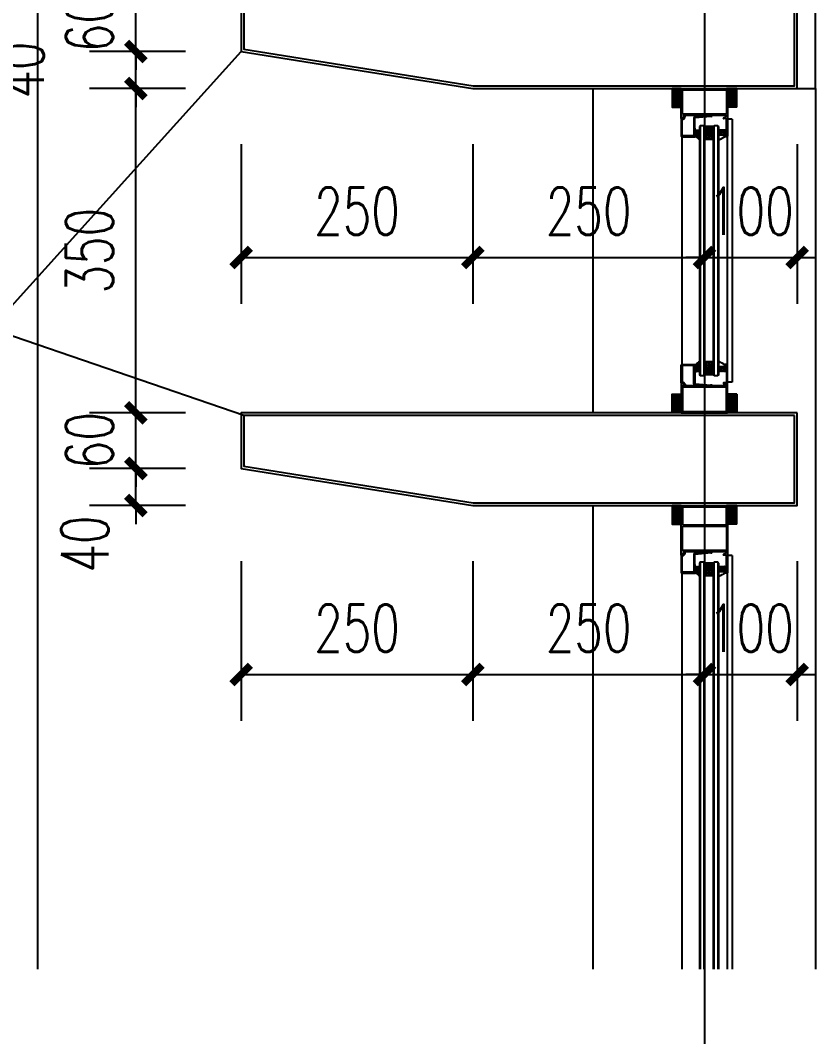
# Model space of a CAD drawing. Extents: x 447078 to 1776277, y 243534 to 519428.
# Drawn here: x 527023 to 527882, y 304400 to 305497 of the extents above; entities that cross this region are included whole.
import ezdxf

# ---------------------------------------------------------------- set-up
doc = ezdxf.new("R2010")
doc.units = 0
doc.header["$LTSCALE"] = 1000
doc.header["$MEASUREMENT"] = 0
doc.linetypes.add('DOTE', pattern=[2.42, 2, -0.2, 0.02, -0.2])
doc.layers.get('Defpoints').update_dxf_attribs({"color": 2, "lineweight": 15})
for name, color, linetype in [('A-GLAZ-MULL', 252, 'Continuous'), ('A-SURF', 6, 'Continuous'), ('DOTE', 10, 'DOTE'), ('G-0-XREF', 2, 'Continuous'), ('G-GRID-DIMS', 123, 'Continuous'), ('PUB_DIM', 3, 'Continuous'), ('节点大样$0$ANNO-TEXT', 33, 'Continuous'), ('节点大样$0$ELEV-THIN', 252, 'Continuous')]:
    doc.layers.add(name, color=color, linetype=linetype)
doc.styles.add('_TCH_DIM_T3', font='SIMPLEX', dxfattribs={"width": 0.705882, "bigfont": 'GBCBIG'})
doc.dimstyles.new('_TCH_ARCH&&20', dxfattribs={"dimtxt": 51, "dimasz": 20, "dimexe": 50, "dimexo": 60, "dimgap": 24.5, "dimtad": 1, "dimdec": 0, "dimzin": 0, "dimdsep": 46, "dimtxsty": '_TCH_DIM_T3', "dimblk": 'ARCHTICK', "dimcen": 0.09, "dimclrt": 7, "dimazin": 2, "dimtfac": 1, "dimtdec": 0, "dimtix": 1, "dimtmove": 2, "dimatfit": 3, "dimfxl": 1, "dimtolj": 1, "dimtzin": 0, "dimarcsym": 0})
pattern_1 = [(45, (-667422.5529, -274043.3578), (0.7954951288, -0.7954951288), []), (315, (-667422.5529, -274043.3578), (-0.7954951288, -0.7954951288), [])]
pattern_2 = [(45, (-667422.5529, -274493.3578), (0.7954951288, -0.7954951288), []), (315, (-667422.5529, -274493.3578), (-0.7954951288, -0.7954951288), [])]

# ---------------------------------------------------------------- blocks, each defined once
blk = doc.blocks.new('_ArchTick')
at = {"color": 0, "linetype": 'ByBlock', "const_width": 0.4}
blk.add_lwpolyline([(-0.5, -0.5), (0.5, 0.5)], dxfattribs=at)
blk = doc.blocks.new('*D5076')
at = {"layer": 'Defpoints', "color": 0}
for p in [(527147.8, 305423.6), (527261.5, 305423.6), (527261.5, 305073.6)]:
    blk.add_point(p, dxfattribs=at)
at = {"layer": 'PUB_DIM', "color": 0, "lineweight": -2}
for p, q in [((527201.5, 305423.6), (527097.8, 305423.6)), ((527147.8, 305073.6), (527147.8, 305423.6)), ((527201.5, 305073.6), (527097.8, 305073.6))]:
    blk.add_line(p, q, dxfattribs=at)
at = {"layer": 'PUB_DIM', "color": 0, "lineweight": -2, "xscale": 20, "yscale": 20, "zscale": 20}
for p, rotation in [((527147.8, 305423.6), 90), ((527147.8, 305073.6), 270)]:
    blk.add_blockref('_ArchTick', p, dxfattribs=dict(at, rotation=rotation))
at = {"layer": 'PUB_DIM', "color": 7, "insert": (527097.8, 305248.6), "char_height": 51, "attachment_point": 5, "rotation": 90, "style": '_TCH_DIM_T3'}
blk.add_mtext('\\A1;350', dxfattribs=at)
blk = doc.blocks.new('*D5077')
at = {"layer": 'Defpoints', "color": 0}
for p in [(527147.8, 305463.6), (527261.5, 305463.6), (527261.5, 305423.6)]:
    blk.add_point(p, dxfattribs=at)
at = {"layer": 'PUB_DIM', "color": 0, "lineweight": -2}
for p, q in [((527147.8, 305463.6), (527147.8, 305483.6)), ((527201.5, 305463.6), (527097.8, 305463.6)), ((527147.8, 305423.6), (527147.8, 305463.6)), ((527201.5, 305423.6), (527097.8, 305423.6)), ((527147.8, 305423.6), (527147.8, 305403.6))]:
    blk.add_line(p, q, dxfattribs=at)
at = {"layer": 'PUB_DIM', "color": 0, "lineweight": -2, "xscale": 20, "yscale": 20, "zscale": 20}
for p, rotation in [((527147.8, 305463.6), 270), ((527147.8, 305423.6), 90)]:
    blk.add_blockref('_ArchTick', p, dxfattribs=dict(at, rotation=rotation))
at = {"layer": 'PUB_DIM', "color": 7, "insert": (527022.8, 305443.6), "char_height": 51, "attachment_point": 5, "rotation": 90, "style": '_TCH_DIM_T3'}
blk.add_mtext('\\A1;40', dxfattribs=at)
blk = doc.blocks.new('*D5078')
at = {"layer": 'Defpoints', "color": 0}
for p in [(527147.8, 305523.6), (527261.5, 305523.6), (527261.5, 305463.6)]:
    blk.add_point(p, dxfattribs=at)
at = {"layer": 'PUB_DIM', "color": 0, "lineweight": -2}
for p, q in [((527147.8, 305523.6), (527147.8, 305543.6)), ((527201.5, 305523.6), (527097.8, 305523.6)), ((527147.8, 305463.6), (527147.8, 305523.6)), ((527201.5, 305463.6), (527097.8, 305463.6)), ((527147.8, 305463.6), (527147.8, 305443.6))]:
    blk.add_line(p, q, dxfattribs=at)
at = {"layer": 'PUB_DIM', "color": 0, "lineweight": -2, "xscale": 20, "yscale": 20, "zscale": 20}
for p, rotation in [((527147.8, 305523.6), 270), ((527147.8, 305463.6), 90)]:
    blk.add_blockref('_ArchTick', p, dxfattribs=dict(at, rotation=rotation))
at = {"layer": 'PUB_DIM', "color": 7, "insert": (527097.8, 305493.6), "char_height": 51, "attachment_point": 5, "rotation": 90, "style": '_TCH_DIM_T3'}
blk.add_mtext('\\A1;60', dxfattribs=at)
blk = doc.blocks.new('*D5080')
at = {"layer": 'Defpoints', "color": 0}
for p in [(527761.5, 305423.6), (527861.5, 305423.6), (527861.5, 305241.2)]:
    blk.add_point(p, dxfattribs=at)
at = {"layer": 'PUB_DIM', "color": 0, "lineweight": -2}
for p, q in [((527761.5, 305363.6), (527761.5, 305191.2)), ((527861.5, 305363.6), (527861.5, 305191.2)), ((527761.5, 305241.2), (527741.5, 305241.2)), ((527761.5, 305241.2), (527861.5, 305241.2)), ((527861.5, 305241.2), (527881.5, 305241.2))]:
    blk.add_line(p, q, dxfattribs=at)
at = {"layer": 'PUB_DIM', "color": 0, "lineweight": -2, "xscale": 20, "yscale": 20, "zscale": 20}
blk.add_blockref('_ArchTick', (527761.5, 305241.2), dxfattribs=at)
at = {"layer": 'PUB_DIM', "color": 0, "lineweight": -2, "xscale": 20, "yscale": 20, "zscale": 20, "rotation": 180}
blk.add_blockref('_ArchTick', (527861.5, 305241.2), dxfattribs=at)
at = {"layer": 'PUB_DIM', "color": 7, "insert": (527811.5, 305291.2), "char_height": 51, "attachment_point": 5, "style": '_TCH_DIM_T3'}
blk.add_mtext('\\A1;100', dxfattribs=at)
blk = doc.blocks.new('*D5081')
at = {"layer": 'Defpoints', "color": 0}
for p in [(527511.5, 305423.6), (527761.5, 305423.6), (527761.5, 305241.2)]:
    blk.add_point(p, dxfattribs=at)
at = {"layer": 'PUB_DIM', "color": 0, "lineweight": -2}
for p, q in [((527511.5, 305363.6), (527511.5, 305191.2)), ((527761.5, 305363.6), (527761.5, 305191.2)), ((527511.5, 305241.2), (527761.5, 305241.2))]:
    blk.add_line(p, q, dxfattribs=at)
at = {"layer": 'PUB_DIM', "color": 0, "lineweight": -2, "xscale": 20, "yscale": 20, "zscale": 20, "rotation": 180}
blk.add_blockref('_ArchTick', (527511.5, 305241.2), dxfattribs=at)
at = {"layer": 'PUB_DIM', "color": 0, "lineweight": -2, "xscale": 20, "yscale": 20, "zscale": 20}
blk.add_blockref('_ArchTick', (527761.5, 305241.2), dxfattribs=at)
at = {"layer": 'PUB_DIM', "color": 7, "insert": (527636.5, 305291.2), "char_height": 51, "attachment_point": 5, "style": '_TCH_DIM_T3'}
blk.add_mtext('\\A1;250', dxfattribs=at)
blk = doc.blocks.new('*D5082')
at = {"layer": 'Defpoints', "color": 0}
for p in [(527261.5, 305423.6), (527511.5, 305423.6), (527511.5, 305241.2)]:
    blk.add_point(p, dxfattribs=at)
at = {"layer": 'PUB_DIM', "color": 0, "lineweight": -2}
for p, q in [((527261.5, 305363.6), (527261.5, 305191.2)), ((527511.5, 305363.6), (527511.5, 305191.2)), ((527261.5, 305241.2), (527511.5, 305241.2))]:
    blk.add_line(p, q, dxfattribs=at)
at = {"layer": 'PUB_DIM', "color": 0, "lineweight": -2, "xscale": 20, "yscale": 20, "zscale": 20, "rotation": 180}
blk.add_blockref('_ArchTick', (527261.5, 305241.2), dxfattribs=at)
at = {"layer": 'PUB_DIM', "color": 0, "lineweight": -2, "xscale": 20, "yscale": 20, "zscale": 20}
blk.add_blockref('_ArchTick', (527511.5, 305241.2), dxfattribs=at)
at = {"layer": 'PUB_DIM', "color": 7, "insert": (527386.5, 305291.2), "char_height": 51, "attachment_point": 5, "style": '_TCH_DIM_T3'}
blk.add_mtext('\\A1;250', dxfattribs=at)
blk = doc.blocks.new('*D5083')
at = {"layer": 'Defpoints', "color": 0}
for p in [(527147.8, 305013.6), (527261.5, 305013.6), (527261.5, 304973.6)]:
    blk.add_point(p, dxfattribs=at)
at = {"layer": 'PUB_DIM', "color": 0, "lineweight": -2}
for p, q in [((527147.8, 305013.6), (527147.8, 305033.6)), ((527201.5, 305013.6), (527097.8, 305013.6)), ((527147.8, 304973.6), (527147.8, 305013.6)), ((527201.5, 304973.6), (527097.8, 304973.6)), ((527147.8, 304973.6), (527147.8, 304953.6))]:
    blk.add_line(p, q, dxfattribs=at)
at = {"layer": 'PUB_DIM', "color": 0, "lineweight": -2, "xscale": 20, "yscale": 20, "zscale": 20}
for p, rotation in [((527147.8, 305013.6), 270), ((527147.8, 304973.6), 90)]:
    blk.add_blockref('_ArchTick', p, dxfattribs=dict(at, rotation=rotation))
at = {"layer": 'PUB_DIM', "color": 7, "insert": (527092.8, 304932), "char_height": 51, "attachment_point": 5, "rotation": 90, "style": '_TCH_DIM_T3'}
blk.add_mtext('\\A1;40', dxfattribs=at)
blk = doc.blocks.new('*D5084')
at = {"layer": 'Defpoints', "color": 0}
for p in [(527147.8, 305073.6), (527261.5, 305073.6), (527261.5, 305013.6)]:
    blk.add_point(p, dxfattribs=at)
at = {"layer": 'PUB_DIM', "color": 0, "lineweight": -2}
for p, q in [((527147.8, 305073.6), (527147.8, 305093.6)), ((527201.5, 305073.6), (527097.8, 305073.6)), ((527147.8, 305013.6), (527147.8, 305073.6)), ((527201.5, 305013.6), (527097.8, 305013.6)), ((527147.8, 305013.6), (527147.8, 304993.6))]:
    blk.add_line(p, q, dxfattribs=at)
at = {"layer": 'PUB_DIM', "color": 0, "lineweight": -2, "xscale": 20, "yscale": 20, "zscale": 20}
for p, rotation in [((527147.8, 305073.6), 270), ((527147.8, 305013.6), 90)]:
    blk.add_blockref('_ArchTick', p, dxfattribs=dict(at, rotation=rotation))
at = {"layer": 'PUB_DIM', "color": 7, "insert": (527097.8, 305043.6), "char_height": 51, "attachment_point": 5, "rotation": 90, "style": '_TCH_DIM_T3'}
blk.add_mtext('\\A1;60', dxfattribs=at)
blk = doc.blocks.new('*D5085')
at = {"layer": 'Defpoints', "color": 0}
for p in [(527761.5, 304973.6), (527861.5, 304973.6), (527861.5, 304791.2)]:
    blk.add_point(p, dxfattribs=at)
at = {"layer": 'PUB_DIM', "color": 0, "lineweight": -2}
for p, q in [((527761.5, 304913.6), (527761.5, 304741.2)), ((527861.5, 304913.6), (527861.5, 304741.2)), ((527761.5, 304791.2), (527741.5, 304791.2)), ((527761.5, 304791.2), (527861.5, 304791.2)), ((527861.5, 304791.2), (527881.5, 304791.2))]:
    blk.add_line(p, q, dxfattribs=at)
at = {"layer": 'PUB_DIM', "color": 0, "lineweight": -2, "xscale": 20, "yscale": 20, "zscale": 20}
blk.add_blockref('_ArchTick', (527761.5, 304791.2), dxfattribs=at)
at = {"layer": 'PUB_DIM', "color": 0, "lineweight": -2, "xscale": 20, "yscale": 20, "zscale": 20, "rotation": 180}
blk.add_blockref('_ArchTick', (527861.5, 304791.2), dxfattribs=at)
at = {"layer": 'PUB_DIM', "color": 7, "insert": (527811.5, 304841.2), "char_height": 51, "attachment_point": 5, "style": '_TCH_DIM_T3'}
blk.add_mtext('\\A1;100', dxfattribs=at)
blk = doc.blocks.new('*D5086')
at = {"layer": 'Defpoints', "color": 0}
for p in [(527511.5, 304973.6), (527761.5, 304973.6), (527761.5, 304791.2)]:
    blk.add_point(p, dxfattribs=at)
at = {"layer": 'PUB_DIM', "color": 0, "lineweight": -2}
for p, q in [((527511.5, 304913.6), (527511.5, 304741.2)), ((527761.5, 304913.6), (527761.5, 304741.2)), ((527511.5, 304791.2), (527761.5, 304791.2))]:
    blk.add_line(p, q, dxfattribs=at)
at = {"layer": 'PUB_DIM', "color": 0, "lineweight": -2, "xscale": 20, "yscale": 20, "zscale": 20, "rotation": 180}
blk.add_blockref('_ArchTick', (527511.5, 304791.2), dxfattribs=at)
at = {"layer": 'PUB_DIM', "color": 0, "lineweight": -2, "xscale": 20, "yscale": 20, "zscale": 20}
blk.add_blockref('_ArchTick', (527761.5, 304791.2), dxfattribs=at)
at = {"layer": 'PUB_DIM', "color": 7, "insert": (527636.5, 304841.2), "char_height": 51, "attachment_point": 5, "style": '_TCH_DIM_T3'}
blk.add_mtext('\\A1;250', dxfattribs=at)
blk = doc.blocks.new('*D5087')
at = {"layer": 'Defpoints', "color": 0}
for p in [(527261.5, 304973.6), (527511.5, 304973.6), (527511.5, 304791.2)]:
    blk.add_point(p, dxfattribs=at)
at = {"layer": 'PUB_DIM', "color": 0, "lineweight": -2}
for p, q in [((527261.5, 304913.6), (527261.5, 304741.2)), ((527511.5, 304913.6), (527511.5, 304741.2)), ((527261.5, 304791.2), (527511.5, 304791.2))]:
    blk.add_line(p, q, dxfattribs=at)
at = {"layer": 'PUB_DIM', "color": 0, "lineweight": -2, "xscale": 20, "yscale": 20, "zscale": 20, "rotation": 180}
blk.add_blockref('_ArchTick', (527261.5, 304791.2), dxfattribs=at)
at = {"layer": 'PUB_DIM', "color": 0, "lineweight": -2, "xscale": 20, "yscale": 20, "zscale": 20}
blk.add_blockref('_ArchTick', (527511.5, 304791.2), dxfattribs=at)
at = {"layer": 'PUB_DIM', "color": 7, "insert": (527386.5, 304841.2), "char_height": 51, "attachment_point": 5, "style": '_TCH_DIM_T3'}
blk.add_mtext('\\A1;250', dxfattribs=at)

msp = doc.modelspace()

# ---------------------------------------------------------------- hatches: boundary and pattern name
at = {"layer": '节点大样$0$ELEV-THIN'}
h = msp.add_hatch(dxfattribs=at)
h.set_pattern_fill('ANSI37', color=256, scale=9, angle=90, style=0)
h.set_pattern_definition(pattern_1)
h.paths.add_polyline_path([(527736.5, 305423.6), (527726.5, 305423.6), (527726.5, 305403.6), (527736.5, 305403.6)])
h = msp.add_hatch(dxfattribs=at)
h.set_pattern_fill('ANSI37', color=256, scale=9, angle=90, style=0)
h.set_pattern_definition(pattern_1)
h.paths.add_polyline_path([(527786.5, 305423.6), (527786.5, 305403.6), (527796.5, 305403.6), (527796.5, 305423.6)])
h = msp.add_hatch(dxfattribs=at)
h.set_pattern_fill('HEX', color=256, scale=3, angle=-180, style=0)
h.set_pattern_definition([(180, (-786664.0585, -280266.34434), (-2e-16, -0.649519053), [0.375, -0.75]), (300, (-786664.0585, -280266.34434), (0.56250000014, 0.3247595265), [0.375, -0.75]), (240, (-786664.4335, -280266.34434), (0.56250000014, -0.3247595265), [0.375, -0.75])])
edge = h.paths.add_edge_path()
edge.add_line((527751.5, 305374), (527751.5, 305378))
edge.add_ellipse((527752, 305378), major_axis=(-0.354, 0.354), ratio=1, start_angle=-45, end_angle=45, ccw=False)
edge.add_line((527752, 305378.5), (527755.5, 305378.5))
edge.add_ellipse((527755.5, 305378), major_axis=(0.354, 0.354), ratio=1, start_angle=315, end_angle=405, ccw=False)
edge.add_line((527756, 305378), (527756, 305374))
edge.add_ellipse((527755.5, 305374), major_axis=(-0.354, 0.354), ratio=1, start_angle=135, end_angle=225, ccw=False)
edge.add_line((527755.5, 305373.5), (527752, 305373.5))
edge.add_ellipse((527752, 305374), major_axis=(0.354, 0.354), ratio=1, start_angle=135, end_angle=225, ccw=False)
h = msp.add_hatch(dxfattribs=at)
h.set_pattern_fill('ANSI37', color=256, scale=9, angle=90, style=0)
h.set_pattern_definition([(45, (-745480.4173, -280269.3443), (0.7954951288, -0.7954951288), []), (315, (-745480.4173, -280269.3443), (-0.7954951288, -0.7954951288), [])])
h.paths.add_polyline_path([(527762, 305375.9), (527762, 305382.5), (527771, 305382.5), (527771, 305375.9)])
h = msp.add_hatch(dxfattribs=at)
h.set_pattern_fill('HEX', color=256, scale=3, angle=-180, style=0)
h.set_pattern_definition([(360, (-745480.41734, -280269.34434), (-1e-17, -0.649519053), [0.375, -0.75]), (240, (-745480.41734, -280269.34434), (-0.56250000014, 0.3247595265), [0.375, -0.75]), (300, (-745480.04234, -280269.34434), (-0.56250000014, -0.3247595265), [0.375, -0.75])])
edge = h.paths.add_edge_path()
edge.add_ellipse((527770.5, 305369.2), major_axis=(-0.0707, 0.0707), ratio=1, start_angle=135, end_angle=225, ccw=False)
edge.add_line((527770.5, 305369.1), (527762.5, 305369.1))
edge.add_ellipse((527762.5, 305369.2), major_axis=(-0.0707, 0.0707), ratio=1, start_angle=45, end_angle=135, ccw=False)
edge.add_line((527762.4, 305369.2), (527762.4, 305375.4))
edge.add_ellipse((527762.5, 305375.4), major_axis=(-0.0707, 0.0707), ratio=1, start_angle=-45, end_angle=45, ccw=False)
edge.add_line((527762.5, 305375.5), (527770.5, 305375.5))
edge.add_ellipse((527770.5, 305375.4), major_axis=(0.0707, 0.0707), ratio=1, start_angle=315, end_angle=405, ccw=False)
edge.add_line((527770.6, 305375.4), (527770.6, 305369.2))
h = msp.add_hatch(dxfattribs=at)
h.set_pattern_fill('HEX', color=256, scale=3, angle=-180, style=0)
h.set_pattern_definition([(6e-14, (-751506.96665, -331264.01285), (2e-16, -0.649519053), [0.375, -0.75]), (240, (-751506.96665, -331264.01285), (-0.56250000014, 0.3247595265), [0.375, -0.75]), (300, (-751506.59165, -331264.01285), (-0.56250000014, -0.3247595265), [0.375, -0.75])])
edge = h.paths.add_edge_path()
edge.add_ellipse((527777.5, 305378), major_axis=(-0.354, 0.354), ratio=1, start_angle=-45, end_angle=45)
edge.add_line((527777, 305378), (527777, 305374))
edge.add_ellipse((527777.5, 305374), major_axis=(-0.354, 0.354), ratio=1, start_angle=45, end_angle=135)
edge.add_line((527777.5, 305373.5), (527783, 305373.5))
edge.add_line((527783, 305373.5), (527783, 305373.7))
edge.add_ellipse((527783.5, 305373.7), major_axis=(0.354, 0.354), ratio=1, start_angle=-45, end_angle=135, ccw=False)
edge.add_line((527784, 305373.7), (527784, 305373.5))
edge.add_line((527784, 305373.5), (527784.1, 305373.5))
edge.add_ellipse((527784.1, 305374), major_axis=(-0.354, 0.354), ratio=1, start_angle=135, end_angle=225)
edge.add_line((527784.6, 305374), (527784.6, 305377.8))
edge.add_line((527784.6, 305377.8), (527784, 305377.8))
edge.add_line((527784, 305377.8), (527784, 305377.1))
edge.add_ellipse((527783.5, 305377.1), major_axis=(-0.354, 0.354), ratio=1, start_angle=45, end_angle=225, ccw=False)
edge.add_line((527783, 305377.1), (527783, 305378.5))
edge.add_line((527783, 305378.5), (527777.5, 305378.5))
h = msp.add_hatch(dxfattribs=at)
h.set_pattern_fill('ANSI37', color=256, scale=9, angle=90, style=0)
h.set_pattern_definition([(135, (-786664.0585, -280266.3443), (-0.7954951288, -0.7954951288), []), (225, (-786664.0585, -280266.3443), (0.7954951288, -0.7954951288), [])])
edge = h.paths.add_edge_path()
edge.add_line((527751.5, 305372), (527751.5, 305373.8))
edge.add_ellipse((527751, 305373.8), major_axis=(0.354, 0.354), ratio=1, start_angle=315, end_angle=328.7542)
edge.add_line((527751.5, 305373.9), (527751.5, 305373.9))
edge.add_ellipse((527752, 305374), major_axis=(-0.354, 0.354), ratio=1, start_angle=58.7542, end_angle=135)
edge.add_line((527752, 305373.5), (527755.5, 305373.5))
edge.add_ellipse((527755.5, 305374), major_axis=(-0.354, 0.354), ratio=1, start_angle=135, end_angle=225)
edge.add_line((527756, 305374), (527756, 305372))
edge.add_line((527756, 305372), (527751.5, 305372))
edge = h.paths.add_edge_path()
edge.add_ellipse((527751, 305372), major_axis=(-0.354, 0.354), ratio=1, start_angle=135, end_angle=225)
edge.add_line((527751.5, 305372), (527751.5, 305372))
edge.add_line((527751.5, 305372), (527756, 305372))
edge.add_line((527756, 305372), (527756, 305368.1))
edge.add_ellipse((527749.8, 305364.3), major_axis=(-5.2, 5.2), ratio=1, start_angle=256.5566, end_angle=305.078)
h = msp.add_hatch(dxfattribs=at)
h.set_pattern_fill('ANSI37', color=256, scale=9, angle=90, style=0)
h.set_pattern_definition([(135, (-786664.0585, -280308.3443), (-0.7954951288, -0.7954951288), []), (225, (-786664.0585, -280308.3443), (0.7954951288, -0.7954951288), [])])
edge = h.paths.add_edge_path()
edge.add_line((527751.5, 305125.2), (527751.5, 305123.4))
edge.add_ellipse((527751, 305123.4), major_axis=(0.354, -0.354), ratio=1, start_angle=31.2458, end_angle=45, ccw=False)
edge.add_line((527751.5, 305123.3), (527751.5, 305123.3))
edge.add_ellipse((527752, 305123.2), major_axis=(-0.354, -0.354), ratio=1, start_angle=225, end_angle=301.2458, ccw=False)
edge.add_line((527752, 305123.7), (527755.5, 305123.7))
edge.add_ellipse((527755.5, 305123.2), major_axis=(-0.354, -0.354), ratio=1, start_angle=135, end_angle=225, ccw=False)
edge.add_line((527756, 305123.2), (527756, 305125.2))
edge.add_line((527756, 305125.2), (527751.5, 305125.2))
edge = h.paths.add_edge_path()
edge.add_ellipse((527751, 305125.2), major_axis=(-0.354, -0.354), ratio=1, start_angle=135, end_angle=225, ccw=False)
edge.add_line((527751.5, 305125.2), (527751.5, 305125.2))
edge.add_line((527751.5, 305125.2), (527756, 305125.2))
edge.add_line((527756, 305125.2), (527756, 305129.1))
edge.add_ellipse((527749.8, 305132.9), major_axis=(-5.2, -5.2), ratio=1, start_angle=54.922, end_angle=103.4434, ccw=False)
h = msp.add_hatch(dxfattribs=at)
h.set_pattern_fill('HEX', color=256, scale=3, angle=-180, style=0)
h.set_pattern_definition([(180, (-786664.0585, -280308.34434), (-2e-16, -0.649519053), [0.375, -0.75]), (300, (-786664.0585, -280308.34434), (0.56250000014, 0.3247595265), [0.375, -0.75]), (240, (-786664.4335, -280308.34434), (0.56250000014, -0.3247595265), [0.375, -0.75])])
edge = h.paths.add_edge_path()
edge.add_line((527751.5, 305123.2), (527751.5, 305119.2))
edge.add_ellipse((527752, 305119.2), major_axis=(-0.354, -0.354), ratio=1, start_angle=315, end_angle=405)
edge.add_line((527752, 305118.7), (527755.5, 305118.7))
edge.add_ellipse((527755.5, 305119.2), major_axis=(0.354, -0.354), ratio=1, start_angle=-45, end_angle=45)
edge.add_line((527756, 305119.2), (527756, 305123.2))
edge.add_ellipse((527755.5, 305123.2), major_axis=(-0.354, -0.354), ratio=1, start_angle=135, end_angle=225)
edge.add_line((527755.5, 305123.7), (527752, 305123.7))
edge.add_ellipse((527752, 305123.2), major_axis=(0.354, -0.354), ratio=1, start_angle=135, end_angle=225)
h = msp.add_hatch(dxfattribs=at)
h.set_pattern_fill('HEX', color=256, scale=3, angle=-180, style=0)
h.set_pattern_definition([(360, (-745480.41734, -280311.34434), (-1e-17, -0.649519053), [0.375, -0.75]), (240, (-745480.41734, -280311.34434), (-0.56250000014, 0.3247595265), [0.375, -0.75]), (300, (-745480.04234, -280311.34434), (-0.56250000014, -0.3247595265), [0.375, -0.75])])
edge = h.paths.add_edge_path()
edge.add_ellipse((527770.5, 305128.1), major_axis=(-0.0707, -0.0707), ratio=1, start_angle=135, end_angle=225)
edge.add_line((527770.5, 305128.2), (527762.5, 305128.2))
edge.add_ellipse((527762.5, 305128.1), major_axis=(-0.0707, -0.0707), ratio=1, start_angle=225, end_angle=315)
edge.add_line((527762.4, 305128.1), (527762.4, 305121.9))
edge.add_ellipse((527762.5, 305121.9), major_axis=(-0.0707, -0.0707), ratio=1, start_angle=315, end_angle=405)
edge.add_line((527762.5, 305121.8), (527770.5, 305121.8))
edge.add_ellipse((527770.5, 305121.9), major_axis=(0.0707, -0.0707), ratio=1, start_angle=-45, end_angle=45)
edge.add_line((527770.6, 305121.9), (527770.6, 305128.1))
h = msp.add_hatch(dxfattribs=at)
h.set_pattern_fill('HEX', color=256, scale=3, angle=-180, style=0)
h.set_pattern_definition([(6e-14, (-751506.96665, -331306.01285), (2e-16, -0.649519053), [0.375, -0.75]), (240, (-751506.96665, -331306.01285), (-0.56250000014, 0.3247595265), [0.375, -0.75]), (300, (-751506.59165, -331306.01285), (-0.56250000014, -0.3247595265), [0.375, -0.75])])
edge = h.paths.add_edge_path()
edge.add_ellipse((527777.5, 305119.2), major_axis=(-0.354, -0.354), ratio=1, start_angle=315, end_angle=405, ccw=False)
edge.add_line((527777, 305119.2), (527777, 305123.2))
edge.add_ellipse((527777.5, 305123.2), major_axis=(-0.354, -0.354), ratio=1, start_angle=225, end_angle=315, ccw=False)
edge.add_line((527777.5, 305123.7), (527783, 305123.7))
edge.add_line((527783, 305123.7), (527783, 305123.5))
edge.add_ellipse((527783.5, 305123.5), major_axis=(0.354, -0.354), ratio=1, start_angle=225, end_angle=405)
edge.add_line((527784, 305123.5), (527784, 305123.7))
edge.add_line((527784, 305123.7), (527784.1, 305123.7))
edge.add_ellipse((527784.1, 305123.2), major_axis=(-0.354, -0.354), ratio=1, start_angle=135, end_angle=225, ccw=False)
edge.add_line((527784.6, 305123.2), (527784.6, 305119.4))
edge.add_line((527784.6, 305119.4), (527784, 305119.4))
edge.add_line((527784, 305119.4), (527784, 305120.1))
edge.add_ellipse((527783.5, 305120.1), major_axis=(-0.354, -0.354), ratio=1, start_angle=135, end_angle=315)
edge.add_line((527783, 305120.1), (527783, 305118.7))
edge.add_line((527783, 305118.7), (527777.5, 305118.7))
h = msp.add_hatch(dxfattribs=at)
h.set_pattern_fill('ANSI37', color=256, scale=9, angle=90, style=0)
h.set_pattern_definition([(45, (-745480.4173, -280311.3443), (0.7954951288, -0.7954951288), []), (315, (-745480.4173, -280311.3443), (-0.7954951288, -0.7954951288), [])])
h.paths.add_polyline_path([(527762, 305121.4), (527762, 305114.7), (527771, 305114.7), (527771, 305121.4)])
h = msp.add_hatch(dxfattribs=at)
h.set_pattern_fill('ANSI37', color=256, scale=9, angle=90, style=0)
h.set_pattern_definition(pattern_1)
h.paths.add_polyline_path([(527736.5, 305073.6), (527726.5, 305073.6), (527726.5, 305093.6), (527736.5, 305093.6)])
h = msp.add_hatch(dxfattribs=at)
h.set_pattern_fill('ANSI37', color=256, scale=9, angle=90, style=0)
h.set_pattern_definition(pattern_1)
h.paths.add_polyline_path([(527786.5, 305073.6), (527786.5, 305093.6), (527796.5, 305093.6), (527796.5, 305073.6)])
h = msp.add_hatch(dxfattribs=at)
h.set_pattern_fill('ANSI37', color=256, scale=9, angle=90, style=0)
h.set_pattern_definition(pattern_2)
h.paths.add_polyline_path([(527736.5, 304973.6), (527726.5, 304973.6), (527726.5, 304953.6), (527736.5, 304953.6)])
h = msp.add_hatch(dxfattribs=at)
h.set_pattern_fill('ANSI37', color=256, scale=9, angle=90, style=0)
h.set_pattern_definition(pattern_2)
h.paths.add_polyline_path([(527786.5, 304973.6), (527786.5, 304953.6), (527796.5, 304953.6), (527796.5, 304973.6)])
h = msp.add_hatch(dxfattribs=at)
h.set_pattern_fill('ANSI37', color=256, scale=9, angle=90, style=0)
h.set_pattern_definition([(135, (-786664.0585, -280737.3443), (-0.7954951288, -0.7954951288), []), (225, (-786664.0585, -280737.3443), (0.7954951288, -0.7954951288), [])])
edge = h.paths.add_edge_path()
edge.add_line((527751.5, 304901), (527751.5, 304902.8))
edge.add_ellipse((527751, 304902.8), major_axis=(0.354, 0.354), ratio=1, start_angle=315, end_angle=328.7542)
edge.add_line((527751.5, 304902.9), (527751.5, 304902.9))
edge.add_ellipse((527752, 304903), major_axis=(-0.354, 0.354), ratio=1, start_angle=58.7542, end_angle=135)
edge.add_line((527752, 304902.5), (527755.5, 304902.5))
edge.add_ellipse((527755.5, 304903), major_axis=(-0.354, 0.354), ratio=1, start_angle=135, end_angle=225)
edge.add_line((527756, 304903), (527756, 304901))
edge.add_line((527756, 304901), (527751.5, 304901))
edge = h.paths.add_edge_path()
edge.add_ellipse((527751, 304901), major_axis=(-0.354, 0.354), ratio=1, start_angle=135, end_angle=225)
edge.add_line((527751.5, 304901), (527751.5, 304901))
edge.add_line((527751.5, 304901), (527756, 304901))
edge.add_line((527756, 304901), (527756, 304897.1))
edge.add_ellipse((527749.8, 304893.3), major_axis=(-5.2, 5.2), ratio=1, start_angle=256.5566, end_angle=305.078)
h = msp.add_hatch(dxfattribs=at)
h.set_pattern_fill('HEX', color=256, scale=3, angle=-180, style=0)
h.set_pattern_definition([(180, (-786664.0585, -280737.34434), (-2e-16, -0.649519053), [0.375, -0.75]), (300, (-786664.0585, -280737.34434), (0.56250000014, 0.3247595265), [0.375, -0.75]), (240, (-786664.4335, -280737.34434), (0.56250000014, -0.3247595265), [0.375, -0.75])])
edge = h.paths.add_edge_path()
edge.add_line((527751.5, 304903), (527751.5, 304907))
edge.add_ellipse((527752, 304907), major_axis=(-0.354, 0.354), ratio=1, start_angle=-45, end_angle=45, ccw=False)
edge.add_line((527752, 304907.5), (527755.5, 304907.5))
edge.add_ellipse((527755.5, 304907), major_axis=(0.354, 0.354), ratio=1, start_angle=315, end_angle=405, ccw=False)
edge.add_line((527756, 304907), (527756, 304903))
edge.add_ellipse((527755.5, 304903), major_axis=(-0.354, 0.354), ratio=1, start_angle=135, end_angle=225, ccw=False)
edge.add_line((527755.5, 304902.5), (527752, 304902.5))
edge.add_ellipse((527752, 304903), major_axis=(0.354, 0.354), ratio=1, start_angle=135, end_angle=225, ccw=False)
h = msp.add_hatch(dxfattribs=at)
h.set_pattern_fill('ANSI37', color=256, scale=9, angle=90, style=0)
h.set_pattern_definition([(45, (-745480.4173, -280740.3443), (0.7954951288, -0.7954951288), []), (315, (-745480.4173, -280740.3443), (-0.7954951288, -0.7954951288), [])])
h.paths.add_polyline_path([(527762, 304904.9), (527762, 304911.5), (527771, 304911.5), (527771, 304904.9)])
h = msp.add_hatch(dxfattribs=at)
h.set_pattern_fill('HEX', color=256, scale=3, angle=-180, style=0)
h.set_pattern_definition([(360, (-745480.41734, -280740.34434), (-1e-17, -0.649519053), [0.375, -0.75]), (240, (-745480.41734, -280740.34434), (-0.56250000014, 0.3247595265), [0.375, -0.75]), (300, (-745480.04234, -280740.34434), (-0.56250000014, -0.3247595265), [0.375, -0.75])])
edge = h.paths.add_edge_path()
edge.add_ellipse((527770.5, 304898.2), major_axis=(-0.0707, 0.0707), ratio=1, start_angle=135, end_angle=225, ccw=False)
edge.add_line((527770.5, 304898.1), (527762.5, 304898.1))
edge.add_ellipse((527762.5, 304898.2), major_axis=(-0.0707, 0.0707), ratio=1, start_angle=45, end_angle=135, ccw=False)
edge.add_line((527762.4, 304898.2), (527762.4, 304904.4))
edge.add_ellipse((527762.5, 304904.4), major_axis=(-0.0707, 0.0707), ratio=1, start_angle=-45, end_angle=45, ccw=False)
edge.add_line((527762.5, 304904.5), (527770.5, 304904.5))
edge.add_ellipse((527770.5, 304904.4), major_axis=(0.0707, 0.0707), ratio=1, start_angle=315, end_angle=405, ccw=False)
edge.add_line((527770.6, 304904.4), (527770.6, 304898.2))
h = msp.add_hatch(dxfattribs=at)
h.set_pattern_fill('HEX', color=256, scale=3, angle=-180, style=0)
h.set_pattern_definition([(6e-14, (-751506.96665, -331735.01285), (2e-16, -0.649519053), [0.375, -0.75]), (240, (-751506.96665, -331735.01285), (-0.56250000014, 0.3247595265), [0.375, -0.75]), (300, (-751506.59165, -331735.01285), (-0.56250000014, -0.3247595265), [0.375, -0.75])])
edge = h.paths.add_edge_path()
edge.add_ellipse((527777.5, 304907), major_axis=(-0.354, 0.354), ratio=1, start_angle=-45, end_angle=45)
edge.add_line((527777, 304907), (527777, 304903))
edge.add_ellipse((527777.5, 304903), major_axis=(-0.354, 0.354), ratio=1, start_angle=45, end_angle=135)
edge.add_line((527777.5, 304902.5), (527783, 304902.5))
edge.add_line((527783, 304902.5), (527783, 304902.7))
edge.add_ellipse((527783.5, 304902.7), major_axis=(0.354, 0.354), ratio=1, start_angle=-45, end_angle=135, ccw=False)
edge.add_line((527784, 304902.7), (527784, 304902.5))
edge.add_line((527784, 304902.5), (527784.1, 304902.5))
edge.add_ellipse((527784.1, 304903), major_axis=(-0.354, 0.354), ratio=1, start_angle=135, end_angle=225)
edge.add_line((527784.6, 304903), (527784.6, 304906.8))
edge.add_line((527784.6, 304906.8), (527784, 304906.8))
edge.add_line((527784, 304906.8), (527784, 304906.1))
edge.add_ellipse((527783.5, 304906.1), major_axis=(-0.354, 0.354), ratio=1, start_angle=45, end_angle=225, ccw=False)
edge.add_line((527783, 304906.1), (527783, 304907.5))
edge.add_line((527783, 304907.5), (527777.5, 304907.5))

# ---------------------------------------------------------------- linework, layer by layer
at = {"layer": 'A-GLAZ-MULL'}
for points in [[(527661.5, 305523.6), (527261.5, 305523.6), (527261.5, 305463.6), (527511.5, 305423.6), (527661.5, 305423.6)], [(527661.5, 305073.6), (527261.5, 305073.6), (527261.5, 305013.6), (527511.5, 304973.6), (527661.5, 304973.6)], [(527661.5, 305070.6), (527264.5, 305070.6), (527264.5, 305016.2), (527511.8, 304976.6), (527661.5, 304976.6)]]:
    msp.add_lwpolyline(points, dxfattribs=at)
for points in [[(527861.5, 305523.6), (527261.5, 305523.6), (527261.5, 305463.6), (527511.5, 305423.6), (527861.5, 305423.6)], [(527858.5, 305520.6), (527264.5, 305520.6), (527264.5, 305466.2), (527511.8, 305426.6), (527858.5, 305426.6)], [(527861.5, 305073.6), (527261.5, 305073.6), (527261.5, 305013.6), (527511.5, 304973.6), (527861.5, 304973.6)], [(527858.5, 305070.6), (527264.5, 305070.6), (527264.5, 305016.2), (527511.8, 304976.6), (527858.5, 304976.6)]]:
    msp.add_lwpolyline(points, close=True, dxfattribs=at)
at = {"layer": 'A-SURF'}
msp.add_line((527861.5, 305423.6), (527881.5, 305423.6), dxfattribs=at)
msp.add_lwpolyline([(527881.5, 305423.6), (527881.5, 305803.6), (527881.5, 305803.6), (527881.5, 306373.6)], dxfattribs=at)
at = {"layer": 'DOTE', "color": 1, "ltscale": 0.5}
msp.add_line((527761.5, 308106.3), (527761.5, 304473.2), dxfattribs=at)
at = {"layer": 'G-0-XREF', "ltscale": 5}
for p, q in [((527041.5, 305801.3), (527041.5, 304473.2)), ((527641.5, 305073.6), (527641.5, 305423.6)), ((527881.5, 305423.6), (527881.5, 304473.2)), ((527641.5, 304473.2), (527641.5, 304973.6))]:
    msp.add_line(p, q, dxfattribs=at)
at = {"layer": 'G-GRID-DIMS'}
msp.add_line((527761.5, 304482.1), (527761.5, 304241.4), dxfattribs=at)
at = {"layer": '节点大样$0$ANNO-TEXT'}
msp.add_line((526991.3, 305164.2), (527261.5, 305463.6), dxfattribs=at)
msp.add_lwpolyline([(527264.5, 305070.6), (526991.3, 305164.2), (526593.8, 305164.2)], dxfattribs=at)
at = {"layer": '节点大样$0$ELEV-THIN'}
for p, q in [((527736.5, 305402.1), (527736.5, 305423.6)), ((527736.5, 305423.6), (527786.5, 305423.6)), ((527736.5, 305391.1), (527736.5, 305419.6)), ((527786.5, 305423.6), (527786.5, 305372.1)), ((527786.5, 305419.6), (527786.5, 305372.1)), ((527738.3, 305391.1), (527736.5, 305391.1)), ((527739.1, 305391.9), (527738.3, 305391.1)), ((527738.6, 305393.9), (527739.2, 305392.8)), ((527784.2, 305394.6), (527739.1, 305394.6)), ((527782.1, 305392.1), (527784.4, 305393)), ((527784.6, 305391.1), (527782.3, 305391.1)), ((527784.7, 305393.5), (527784.7, 305394.1)), ((527785.1, 305379), (527785.1, 305390.6)), ((527786.5, 305106.6), (527786.5, 305390.6)), ((527791.5, 305390.6), (527786.5, 305390.6)), ((527791.5, 305390.6), (527791.5, 305106.6)), ((527757, 305383.5), (527756, 305382.5)), ((527756, 305382.5), (527756, 305114.7)), ((527761, 305383.5), (527757, 305383.5)), ((527757, 305383.5), (527757, 305113.7)), ((527761, 305113.7), (527761, 305383.5)), ((527771, 305382.5), (527762, 305382.5)), ((527762, 305114.7), (527762, 305382.5)), ((527772, 305383.5), (527771, 305382.5)), ((527771, 305382.5), (527771, 305114.7)), ((527776, 305383.5), (527772, 305383.5)), ((527772, 305113.7), (527772, 305383.5)), ((527777, 305382.5), (527776, 305383.5)), ((527776, 305383.5), (527776, 305113.7)), ((527777, 305114.7), (527777, 305382.5)), ((527783, 305376.9), (527783, 305378.3)), ((527783.5, 305378.8), (527784.9, 305378.8)), ((527785.2, 305377.6), (527784, 305377.6)), ((527784, 305377.6), (527784, 305376.9)), ((527785.2, 305372.8), (527785.2, 305377.6)), ((527737, 305371.5), (527737, 305125.7)), ((527783, 305372.1), (527783, 305373.5)), ((527786, 305371.6), (527783.5, 305371.6)), ((527784, 305373.5), (527784, 305372.8)), ((527784, 305372.8), (527785.2, 305372.8)), ((527783, 305125.1), (527783, 305123.7)), ((527786, 305125.6), (527783.5, 305125.6)), ((527784, 305123.7), (527784, 305124.4)), ((527784, 305124.4), (527785.2, 305124.4)), ((527785.2, 305124.4), (527785.2, 305119.7)), ((527786.5, 305077.6), (527786.5, 305125.1)), ((527786.5, 305073.6), (527786.5, 305125.1)), ((527757, 305113.7), (527756, 305114.7)), ((527761, 305113.7), (527757, 305113.7)), ((527771, 305114.7), (527762, 305114.7)), ((527772, 305113.7), (527771, 305114.7)), ((527776, 305113.7), (527772, 305113.7)), ((527777, 305114.7), (527776, 305113.7)), ((527783, 305120.3), (527783, 305119)), ((527783.5, 305118.5), (527784.9, 305118.5)), ((527784, 305119.7), (527784, 305120.3)), ((527785.2, 305119.7), (527784, 305119.7)), ((527785.1, 305118.3), (527785.1, 305106.6)), ((527738.3, 305106.1), (527736.5, 305106.1)), ((527736.5, 305106.1), (527736.5, 305077.6)), ((527739.1, 305105.3), (527738.3, 305106.1)), ((527738.6, 305103.4), (527739.2, 305104.4)), ((527784.2, 305102.6), (527739.1, 305102.6)), ((527782.1, 305105.2), (527784.4, 305104.2)), ((527784.6, 305106.1), (527782.3, 305106.1)), ((527784.7, 305103.8), (527784.7, 305103.1)), ((527791.5, 305106.6), (527786.5, 305106.6)), ((527736.5, 305095.1), (527736.5, 305073.6)), ((527736.5, 305073.6), (527786.5, 305073.6)), ((527736.5, 304931.1), (527736.5, 304973.6)), ((527736.5, 304973.6), (527786.5, 304973.6)), ((527737.9, 304972.2), (527737.9, 304952.6)), ((527737.9, 304972.2), (527785.1, 304972.2)), ((527785.1, 304952.6), (527785.1, 304972.2)), ((527786.5, 304973.6), (527786.5, 304901.1)), ((527736.5, 304920.1), (527736.5, 304948.6)), ((527737.9, 304952.6), (527785.1, 304952.6)), ((527786.5, 304948.6), (527786.5, 304901.1)), ((527738.3, 304920.1), (527736.5, 304920.1)), ((527739.1, 304920.9), (527738.3, 304920.1)), ((527738.6, 304922.9), (527739.2, 304921.8)), ((527784.2, 304923.6), (527739.1, 304923.6)), ((527782.1, 304921.1), (527784.4, 304922)), ((527784.6, 304920.1), (527782.3, 304920.1)), ((527784.7, 304922.5), (527784.7, 304923.1)), ((527785.1, 304908), (527785.1, 304919.6)), ((527786.5, 304473.2), (527786.5, 304919.6)), ((527791.5, 304919.6), (527786.5, 304919.6)), ((527791.5, 304919.6), (527791.5, 304473.2)), ((527757, 304912.5), (527756, 304911.5)), ((527756, 304911.5), (527756, 304473.2)), ((527761, 304912.5), (527757, 304912.5)), ((527757, 304912.5), (527757, 304473.2)), ((527761, 304473.2), (527761, 304912.5)), ((527771, 304911.5), (527762, 304911.5)), ((527762, 304473.2), (527762, 304911.5)), ((527772, 304912.5), (527771, 304911.5)), ((527771, 304911.5), (527771, 304473.2)), ((527776, 304912.5), (527772, 304912.5)), ((527772, 304473.2), (527772, 304912.5)), ((527777, 304911.5), (527776, 304912.5)), ((527776, 304912.5), (527776, 304473.2)), ((527777, 304473.2), (527777, 304911.5)), ((527783, 304905.9), (527783, 304907.3)), ((527783.5, 304907.8), (527784.9, 304907.8)), ((527785.2, 304906.6), (527784, 304906.6)), ((527784, 304906.6), (527784, 304905.9)), ((527785.2, 304901.8), (527785.2, 304906.6)), ((527737, 304900.5), (527737, 304473.2)), ((527783, 304901.1), (527783, 304902.5)), ((527786, 304900.6), (527783.5, 304900.6)), ((527784, 304902.5), (527784, 304901.8)), ((527784, 304901.8), (527785.2, 304901.8))]:
    msp.add_line(p, q, dxfattribs=at)
for points in [[(527736.5, 305423.6), (527726.5, 305423.6), (527726.5, 305403.6), (527736.5, 305403.6)], [(527796.5, 305423.6), (527785.1, 305423.6)], [(527796.5, 305403.6), (527796.5, 305423.6)], [(527796.5, 305403.6), (527786.5, 305403.6)], [(527762, 305382.5), (527761, 305383.5)], [(527762, 305114.7), (527761, 305113.7)], [(527736.5, 305073.6), (527726.5, 305073.6), (527726.5, 305093.6), (527736.5, 305093.6)], [(527796.5, 305093.6), (527786.5, 305093.6)], [(527796.5, 305093.6), (527796.5, 305073.6)], [(527796.5, 305073.6), (527785.1, 305073.6)], [(527736.5, 304973.6), (527726.5, 304973.6), (527726.5, 304953.6), (527736.5, 304953.6)], [(527796.5, 304973.6), (527785.1, 304973.6)], [(527796.5, 304953.6), (527796.5, 304973.6)], [(527796.5, 304953.6), (527786.5, 304953.6)], [(527762, 304911.5), (527761, 304912.5)]]:
    msp.add_lwpolyline(points, dxfattribs=at)
for points in [[(527737.9, 305422.2), (527785.1, 305422.2), (527785.1, 305396.5, -0.414214), (527784.6, 305396), (527738.4, 305396, -0.414214), (527737.9, 305396.5)], [(527751.5, 305372.8, 0.414214), (527751.3, 305373), (527751.2, 305373, -0.556743), (527751, 305373.3), (527751.5, 305374.2, 0.556743), (527751.3, 305374.5), (527751.2, 305374.5, -0.556743), (527751, 305374.8), (527751.5, 305375.7, 0.556743), (527751.3, 305376), (527751.2, 305376, -0.556743), (527751, 305376.3), (527751.5, 305377.2, 0.556743), (527751.3, 305377.5), (527751.2, 305377.5, -0.556743), (527751, 305377.8), (527751.5, 305378.7, 0.556743), (527751.3, 305379), (527751.2, 305379, -0.556743), (527751, 305379.3), (527751.5, 305380.2, 0.556743), (527751.3, 305380.5), (527751.2, 305380.5, -0.414214), (527751, 305380.7), (527751, 305391.7, -0.388879), (527751.5, 305392.2), (527768.2, 305393.7, -0.169586), (527768.5, 305393.6, 1.408437), (527768.8, 305394.8), (527751.3, 305393.2, 0.388879), (527750, 305391.7), (527750, 305373.1, -0.414214), (527749.5, 305372.6), (527738.1, 305372.6, -0.414214), (527737.6, 305373.1), (527737.6, 305390, -0.414214), (527738.1, 305390.5), (527738.4, 305390.5, 0.198912), (527738.8, 305390.6), (527740.4, 305392.2, 0.339454), (527740.5, 305393.4), (527740, 305394.3, 0.267949), (527739.6, 305394.6, 0.57735), (527739.1, 305393.8), (527739.4, 305393.3, -0.339454), (527739.3, 305392.7), (527738.5, 305391.8, -0.244698), (527738.1, 305391.7), (527737.1, 305391.9, 0.466308), (527736.5, 305391.4), (527736.5, 305372, 0.414214), (527737, 305371.5), (527751, 305371.5, 0.414214), (527751.5, 305372)], [(527752, 305378.5), (527755.5, 305378.5, -0.414214), (527756, 305378), (527756, 305374, -0.414214), (527755.5, 305373.5), (527752, 305373.5, -0.414214), (527751.5, 305374), (527751.5, 305378, -0.414214)], [(527762.5, 305368.7, -0.414214), (527762, 305369.2), (527762, 305375.4, -0.414214), (527762.5, 305375.9), (527770.5, 305375.9, -0.414214), (527771, 305375.4), (527771, 305369.2, -0.414214), (527770.5, 305368.7)], [(527762.5, 305369.1, -0.414214), (527762.4, 305369.2), (527762.4, 305375.4, -0.414214), (527762.5, 305375.5), (527770.5, 305375.5, -0.414214), (527770.6, 305375.4), (527770.6, 305369.2, -0.414214), (527770.5, 305369.1)], [(527784.1, 305378.5), (527777.5, 305378.5, 0.414214), (527777, 305378), (527777, 305374, 0.414214), (527777.5, 305373.5), (527784.1, 305373.5, 0.414214), (527784.6, 305374), (527784.6, 305378, 0.414214)], [(527751.5, 305124.4, -0.414214), (527751.3, 305124.2), (527751.2, 305124.2, 0.556743), (527751, 305123.9), (527751.5, 305123, -0.556743), (527751.3, 305122.7), (527751.2, 305122.7, 0.556743), (527751, 305122.4), (527751.5, 305121.5, -0.556743), (527751.3, 305121.2), (527751.2, 305121.2, 0.556743), (527751, 305120.9), (527751.5, 305120, -0.556743), (527751.3, 305119.7), (527751.2, 305119.7, 0.556743), (527751, 305119.4), (527751.5, 305118.5, -0.556743), (527751.3, 305118.2), (527751.2, 305118.2, 0.556743), (527751, 305117.9), (527751.5, 305117, -0.556743), (527751.3, 305116.7), (527751.2, 305116.7, 0.414214), (527751, 305116.5), (527751, 305105.5, 0.388879), (527751.5, 305105), (527768.2, 305103.6, 0.169586), (527768.5, 305103.7, -1.408437), (527768.8, 305102.5), (527751.3, 305104, -0.388879), (527750, 305105.5), (527750, 305124.1, 0.414214), (527749.5, 305124.6), (527738.1, 305124.6, 0.414214), (527737.6, 305124.1), (527737.6, 305107.3, 0.414214), (527738.1, 305106.8), (527738.4, 305106.8, -0.198912), (527738.8, 305106.6), (527740.4, 305105, -0.339454), (527740.5, 305103.8), (527740, 305102.9, -0.267949), (527739.6, 305102.7, -0.57735), (527739.1, 305103.4), (527739.4, 305104, 0.339454), (527739.3, 305104.6), (527738.5, 305105.4, 0.244698), (527738.1, 305105.5), (527737.1, 305105.4, -0.466308), (527736.5, 305105.9), (527736.5, 305125.2, -0.414214), (527737, 305125.7), (527751, 305125.7, -0.414214), (527751.5, 305125.2)], [(527752, 305118.7), (527755.5, 305118.7, 0.414214), (527756, 305119.2), (527756, 305123.2, 0.414214), (527755.5, 305123.7), (527752, 305123.7, 0.414214), (527751.5, 305123.2), (527751.5, 305119.2, 0.414214)], [(527762.5, 305128.6, 0.414214), (527762, 305128.1), (527762, 305121.9, 0.414214), (527762.5, 305121.4), (527770.5, 305121.4, 0.414214), (527771, 305121.9), (527771, 305128.1, 0.414214), (527770.5, 305128.6)], [(527762.5, 305128.2, 0.414214), (527762.4, 305128.1), (527762.4, 305121.9, 0.414214), (527762.5, 305121.8), (527770.5, 305121.8, 0.414214), (527770.6, 305121.9), (527770.6, 305128.1, 0.414214), (527770.5, 305128.2)], [(527784.1, 305118.7), (527777.5, 305118.7, -0.414214), (527777, 305119.2), (527777, 305123.2, -0.414214), (527777.5, 305123.7), (527784.1, 305123.7, -0.414214), (527784.6, 305123.2), (527784.6, 305119.2, -0.414214)], [(527737.9, 305075), (527785.1, 305075), (527785.1, 305100.7, 0.414214), (527784.6, 305101.2), (527738.4, 305101.2, 0.414214), (527737.9, 305100.7)], [(527737.9, 304951.2), (527785.1, 304951.2), (527785.1, 304925.5, -0.414214), (527784.6, 304925), (527738.4, 304925, -0.414214), (527737.9, 304925.5)], [(527751.5, 304901.8, 0.414214), (527751.3, 304902), (527751.2, 304902, -0.556743), (527751, 304902.3), (527751.5, 304903.2, 0.556743), (527751.3, 304903.5), (527751.2, 304903.5, -0.556743), (527751, 304903.8), (527751.5, 304904.7, 0.556743), (527751.3, 304905), (527751.2, 304905, -0.556743), (527751, 304905.3), (527751.5, 304906.2, 0.556743), (527751.3, 304906.5), (527751.2, 304906.5, -0.556743), (527751, 304906.8), (527751.5, 304907.7, 0.556743), (527751.3, 304908), (527751.2, 304908, -0.556743), (527751, 304908.3), (527751.5, 304909.2, 0.556743), (527751.3, 304909.5), (527751.2, 304909.5, -0.414214), (527751, 304909.7), (527751, 304920.7, -0.388879), (527751.5, 304921.2), (527768.2, 304922.7, -0.169586), (527768.5, 304922.6, 1.408437), (527768.8, 304923.8), (527751.3, 304922.2, 0.388879), (527750, 304920.7), (527750, 304902.1, -0.414214), (527749.5, 304901.6), (527738.1, 304901.6, -0.414214), (527737.6, 304902.1), (527737.6, 304919, -0.414214), (527738.1, 304919.5), (527738.4, 304919.5, 0.198912), (527738.8, 304919.6), (527740.4, 304921.2, 0.339454), (527740.5, 304922.4), (527740, 304923.3, 0.267949), (527739.6, 304923.6, 0.57735), (527739.1, 304922.8), (527739.4, 304922.3, -0.339454), (527739.3, 304921.7), (527738.5, 304920.8, -0.244698), (527738.1, 304920.7), (527737.1, 304920.9, 0.466308), (527736.5, 304920.4), (527736.5, 304901, 0.414214), (527737, 304900.5), (527751, 304900.5, 0.414214), (527751.5, 304901)], [(527752, 304907.5), (527755.5, 304907.5, -0.414214), (527756, 304907), (527756, 304903, -0.414214), (527755.5, 304902.5), (527752, 304902.5, -0.414214), (527751.5, 304903), (527751.5, 304907, -0.414214)], [(527762.5, 304897.7, -0.414214), (527762, 304898.2), (527762, 304904.4, -0.414214), (527762.5, 304904.9), (527770.5, 304904.9, -0.414214), (527771, 304904.4), (527771, 304898.2, -0.414214), (527770.5, 304897.7)], [(527762.5, 304898.1, -0.414214), (527762.4, 304898.2), (527762.4, 304904.4, -0.414214), (527762.5, 304904.5), (527770.5, 304904.5, -0.414214), (527770.6, 304904.4), (527770.6, 304898.2, -0.414214), (527770.5, 304898.1)], [(527784.1, 304907.5), (527777.5, 304907.5, 0.414214), (527777, 304907), (527777, 304903, 0.414214), (527777.5, 304902.5), (527784.1, 304902.5, 0.414214), (527784.6, 304903), (527784.6, 304907, 0.414214)]]:
    msp.add_lwpolyline(points, format="xyb", close=True, dxfattribs=at)
for centre, radius, start, end in [((527739.1, 305394.1), 0.5, 90, 210), ((527738.5, 305392.4), 0.8, 315, 30), ((527782.3, 305391.6), 0.49, 111.8014, 270), ((527784.2, 305394.1), 0.5, 0, 90), ((527784.2, 305393.5), 0.5, 291.8014, 0), ((527784.6, 305390.6), 0.5, 0, 90), ((527783.5, 305378.3), 0.5, 90, 180), ((527783.5, 305376.9), 0.5, 180, 0), ((527784.9, 305379), 0.2, 270, 0), ((527749.8, 305364.3), 7.35, 31.5566, 80.078), ((527512.2, 305859.2), 557.9, 298.3392, 299.1556), ((527783.5, 305373.5), 0.5, 0, 180), ((527783.5, 305372.1), 0.5, 180, 270), ((527786, 305372.1), 0.5, 270, 0), ((527749.8, 305132.9), 7.35, 279.922, 328.4434), ((527512.2, 304638), 557.9, 60.8444, 61.6608), ((527783.5, 305125.1), 0.5, 90, 180), ((527783.5, 305123.7), 0.5, 180, 0), ((527786, 305125.1), 0.5, 0, 90), ((527783.5, 305120.3), 0.5, 0, 180), ((527783.5, 305119), 0.5, 180, 270), ((527784.9, 305118.3), 0.2, 0, 90), ((527739.1, 305103.1), 0.5, 150, 270), ((527738.5, 305104.8), 0.8, 330, 45), ((527782.3, 305105.6), 0.49, 90, 248.1986), ((527784.2, 305103.1), 0.5, 270, 0), ((527784.2, 305103.8), 0.5, 360, 68.1986), ((527784.6, 305106.6), 0.5, 270, 0), ((527739.1, 304923.1), 0.5, 90, 210), ((527738.5, 304921.4), 0.8, 315, 30), ((527782.3, 304920.6), 0.49, 111.8014, 270), ((527784.2, 304923.1), 0.5, 0, 90), ((527784.2, 304922.5), 0.5, 291.8014, 0), ((527784.6, 304919.6), 0.5, 0, 90), ((527783.5, 304907.3), 0.5, 90, 180), ((527783.5, 304905.9), 0.5, 180, 0), ((527783.5, 304902.5), 0.5, 0, 180), ((527784.9, 304908), 0.2, 270, 0), ((527749.8, 304893.3), 7.35, 31.5566, 80.078), ((527512.2, 305388.2), 557.9, 298.3392, 299.1556), ((527783.5, 304901.1), 0.5, 180, 270), ((527786, 304901.1), 0.5, 270, 0)]:
    msp.add_arc(centre, radius, start, end, dxfattribs=at)

# ---------------------------------------------------------------- dimensions: what is measured, and where the dimension line sits
at = {"layer": 'PUB_DIM'}
for p1, p2, distance, text, picture, middle in [((527261.5, 305463.6), (527261.5, 305523.6), 113.7, '60', '*D5078', (527097.8, 305493.6)), ((527261.5, 305073.6), (527261.5, 305423.6), 113.7, '350', '*D5076', (527097.8, 305248.6)), ((527261.5, 305423.6), (527511.5, 305423.6), -182.4, '250', '*D5082', (527386.5, 305291.2)), ((527511.5, 305423.6), (527761.5, 305423.6), -182.4, '250', '*D5081', (527636.5, 305291.2)), ((527761.5, 305423.6), (527861.5, 305423.6), -182.4, '100', '*D5080', (527811.5, 305291.2)), ((527261.5, 305013.6), (527261.5, 305073.6), 113.7, '60', '*D5084', (527097.8, 305043.6)), ((527261.5, 304973.6), (527511.5, 304973.6), -182.4, '250', '*D5087', (527386.5, 304841.2)), ((527511.5, 304973.6), (527761.5, 304973.6), -182.4, '250', '*D5086', (527636.5, 304841.2)), ((527761.5, 304973.6), (527861.5, 304973.6), -182.4, '100', '*D5085', (527811.5, 304841.2))]:
    dim = msp.add_aligned_dim(p1=p1, p2=p2, distance=distance, text=text, dimstyle='_TCH_ARCH&&20', dxfattribs=at)
    dim.commit()
    dim.dimension.update_dxf_attribs({"geometry": picture, "text_midpoint": middle})
for base, p1, p2, picture, middle in [((527147.8, 305463.6), (527261.5, 305423.6), (527261.5, 305463.6), '*D5077', (527022.8, 305443.6)), ((527147.8, 305013.6), (527261.5, 304973.6), (527261.5, 305013.6), '*D5083', (527092.8, 304932))]:
    dim = msp.add_linear_dim(base=base, p1=p1, p2=p2, angle=90, text='40', dimstyle='_TCH_ARCH&&20', dxfattribs=at)
    dim.commit()
    dim.dimension.update_dxf_attribs({"geometry": picture, "text_midpoint": middle, "dimtype": 129})

doc.saveas('drawing.dxf')
